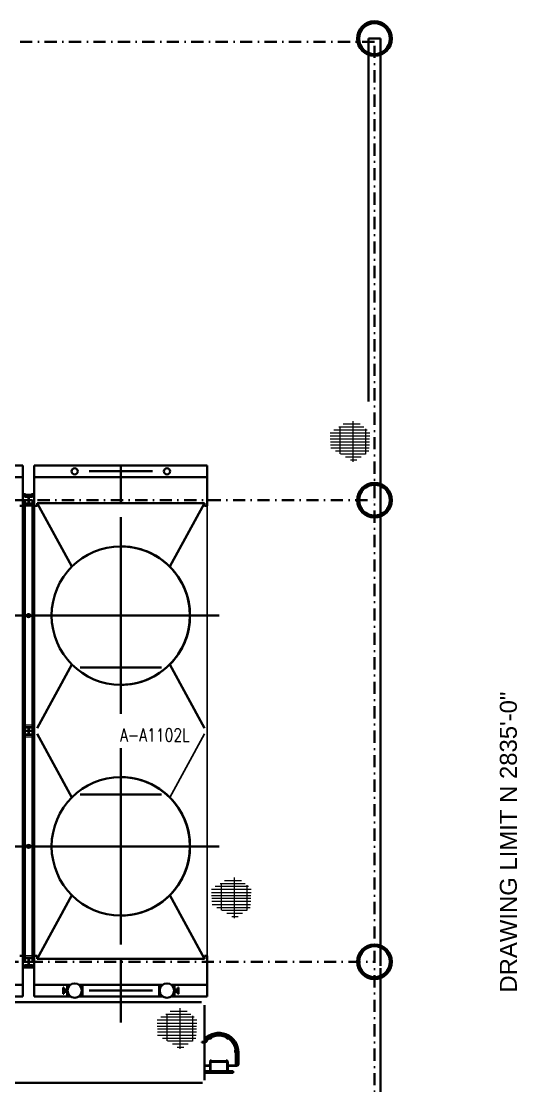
# Model space of a CAD drawing. Header units: inches. Extents: x 3135 to 9031, y -914 to 4011.
# Drawn here: x 8530 to 9031, y 2795 to 3861 of the extents above; entities that cross this region are included whole.
import ezdxf
from ezdxf.enums import TextEntityAlignment as Align

# ---------------------------------------------------------------- set-up
doc = ezdxf.new("R2010")
doc.units = ezdxf.units.IN
doc.header["$MEASUREMENT"] = 0
doc.linetypes.add('DASHDOT2', pattern=[12.700025, 6.350013, -3.175006, 0, -3.175006])
doc.linetypes.add('HIDDEN2', pattern=[0.1875, 0.125, -0.0625])
for name, color, linetype in [('Default', 7, 'Continuous'), ('TF_G_MATCHLINE', 7, 'Continuous'), ('TF_P_CENTER', 7, 'Continuous'), ('TF_P_Equipment', 7, 'Continuous'), ('TF_P_Ladder', 7, 'Continuous'), ('TF_P_Steel', 7, 'Continuous'), ('TF_S_GRATING', 7, 'Continuous')]:
    doc.layers.add(name, color=color, linetype=linetype)
doc.styles.add('Arial', font='arial.ttf')
doc.styles.add('ROMANS', font='romans.shx')

# ---------------------------------------------------------------- blocks, each defined once
blk = doc.blocks.new('TF_P_ELP_GRATING', base_point=(2.146, 13.23))
at = {"layer": 'TF_S_GRATING', "color": 8, "linetype": 'Continuous', "lineweight": 18}
for p, q in [((2.19, 13.523), (2.19, 12.866)), ((2.469, 13.328), (1.822, 13.328)), ((2.426, 13.377), (1.882, 13.377)), ((2.37, 13.425), (1.964, 13.425)), ((1.98, 13.435), (1.98, 12.994)), ((2.313, 13.474), (2.034, 13.474)), ((2.4, 13.399), (2.4, 12.99)), ((2.467, 13.279), (1.824, 13.279)), ((2.465, 13.23), (1.826, 13.23)), ((2.463, 13.182), (1.828, 13.182)), ((2.462, 13.133), (1.83, 13.133)), ((2.46, 13.084), (1.832, 13.084)), ((2.453, 13.035), (1.912, 13.035)), ((2.396, 12.987), (1.992, 12.987)), ((2.326, 12.938), (2.072, 12.938)), ((2.256, 12.889), (2.152, 12.889))]:
    blk.add_line(p, q, dxfattribs=at)
blk = doc.blocks.new('A$Cdd380a1b')
at = {"layer": 'Default', "color": 8}
for p, q in [((-34.2346, -8.9301), (-34.2346, -12.4492)), ((-34.2572, -10.7123), (-34.5285, -11.2091))]:
    blk.add_line(p, q, dxfattribs=at)
at = {"layer": 'TF_P_CENTER', "color": 8, "linetype": 'DASHDOT2', "lineweight": 35}
for p, q in [((-34.9113, -8.6142), (-34.9113, -8.9076)), ((-34.6631, -8.6593), (-35.1596, -8.6593)), ((-34.9114, -9.0185), (-34.9114, -10.556)), ((-34.9113, -10.556), (-34.9113, -9.0185)), ((-35.5864, -9.7873), (-37.1239, -9.7873)), ((-34.1426, -9.7873), (-35.6801, -9.7873)), ((-34.1426, -9.7873), (-34.1426, -9.7873)), ((-34.9113, -10.5109), (-34.9113, -9.8757)), ((-35.2289, -10.1933), (-34.5938, -10.1933)), ((-34.9114, -10.8232), (-34.9114, -12.3607)), ((-34.9113, -12.3607), (-34.9113, -10.8232)), ((-34.9113, -11.5035), (-34.9113, -10.8683)), ((-35.2289, -11.1859), (-34.5938, -11.1859)), ((-35.5864, -11.592), (-37.1239, -11.592)), ((-34.1426, -11.592), (-35.6801, -11.592)), ((-34.1426, -11.592), (-34.1426, -11.592)), ((-34.9113, -12.4716), (-34.9113, -12.765)), ((-34.6631, -12.7199), (-35.1596, -12.7199)), ((-34.9113, -12.765), (-34.9113, -12.9682))]:
    blk.add_line(p, q, dxfattribs=at)
at = {"layer": 'TF_P_Equipment', "color": 8, "linetype": 'Continuous', "lineweight": 35}
for p, q in [((-37.0319, -8.6142), (-35.6783, -8.6142)), ((-35.6783, -8.6142), (-35.6783, -8.7045)), ((-35.5881, -8.7045), (-35.5881, -8.6142)), ((-35.5881, -8.6142), (-34.2346, -8.6142)), ((-34.2346, -8.6142), (-34.2346, -8.7045)), ((-35.6783, -8.7045), (-37.0319, -8.7045)), ((-37.0319, -8.7045), (-35.6783, -8.7045)), ((-35.6783, -8.9301), (-35.6783, -8.7045)), ((-35.6783, -8.7045), (-35.6783, -8.9301)), ((-35.5881, -8.7045), (-35.5881, -8.9301)), ((-35.5881, -8.9301), (-35.5881, -8.7045)), ((-34.2346, -8.7045), (-35.5881, -8.7045)), ((-35.5881, -8.7045), (-34.2346, -8.7045)), ((-34.2346, -8.9301), (-34.2346, -8.7045)), ((-34.2346, -8.7045), (-34.2346, -8.9301)), ((-35.6561, -8.8398), (-35.6783, -8.8398)), ((-35.6561, -8.8398), (-35.6783, -8.8398)), ((-35.5881, -8.8398), (-35.6104, -8.8398)), ((-35.5881, -8.8398), (-35.6104, -8.8398)), ((-35.5881, -8.8548), (-35.5881, -8.8398)), ((-35.5881, -8.8548), (-35.5881, -8.8398)), ((-35.701, -8.9301), (-35.6783, -8.9301)), ((-35.6783, -8.9301), (-35.6783, -12.4492)), ((-35.6783, -8.9301), (-35.6634, -8.9301)), ((-35.6783, -8.9301), (-35.6634, -8.9301)), ((-35.6031, -8.9301), (-35.5881, -8.9301)), ((-35.6031, -8.9301), (-35.5881, -8.9301)), ((-35.5881, -8.9301), (-35.5881, -8.9151)), ((-35.5881, -8.9301), (-35.5881, -8.9151)), ((-35.5881, -12.4492), (-35.5881, -8.9301)), ((-35.5881, -8.9301), (-35.5655, -8.9301)), ((-35.5655, -8.9075), (-35.2942, -9.4044)), ((-34.2571, -8.9075), (-35.5655, -8.9075)), ((-35.5655, -8.9075), (-34.2571, -8.9075)), ((-35.5655, -8.9075), (-35.5655, -8.9301)), ((-35.5655, -8.9301), (-35.5655, -8.9075)), ((-34.2571, -8.9075), (-34.5285, -9.4044)), ((-34.2572, -8.9301), (-34.2346, -8.9301)), ((-34.2571, -8.9301), (-34.2571, -8.9075)), ((-34.2571, -8.9075), (-34.2571, -8.9301)), ((-35.5655, -10.6669), (-35.2942, -10.1701)), ((-34.2572, -10.6669), (-34.5285, -10.1701)), ((-35.6634, -10.6445), (-35.6783, -10.6445)), ((-35.6634, -10.6445), (-35.6783, -10.6445)), ((-35.5881, -10.6445), (-35.6031, -10.6445)), ((-35.5881, -10.6445), (-35.6031, -10.6445)), ((-35.5881, -10.6595), (-35.5881, -10.6445)), ((-35.5881, -10.6595), (-35.5881, -10.6445)), ((-35.6783, -10.7347), (-35.6634, -10.7347)), ((-35.6783, -10.7347), (-35.6634, -10.7347)), ((-35.6031, -10.7347), (-35.5881, -10.7347)), ((-35.6031, -10.7347), (-35.5881, -10.7347)), ((-35.5881, -10.7347), (-35.5881, -10.7198)), ((-35.5881, -10.7347), (-35.5881, -10.7198)), ((-35.5655, -10.7123), (-35.2942, -11.2091)), ((-35.5655, -12.4718), (-35.2942, -11.9748)), ((-34.2571, -12.4718), (-34.5285, -11.9748)), ((-35.6783, -12.4492), (-35.701, -12.4492)), ((-35.6783, -12.6748), (-35.6783, -12.4492)), ((-35.6783, -12.4492), (-35.6783, -12.6748)), ((-35.6634, -12.4492), (-35.6783, -12.4492)), ((-35.6634, -12.4492), (-35.6783, -12.4492)), ((-35.5881, -12.4492), (-35.6031, -12.4492)), ((-35.5881, -12.4492), (-35.6031, -12.4492)), ((-35.5881, -12.4492), (-35.5881, -12.6748)), ((-35.5881, -12.6748), (-35.5881, -12.4492)), ((-35.5881, -12.4642), (-35.5881, -12.4492)), ((-35.5881, -12.4642), (-35.5881, -12.4492)), ((-35.5655, -12.4492), (-35.5881, -12.4492)), ((-35.5655, -12.4492), (-35.5655, -12.4718)), ((-35.5655, -12.4718), (-35.5655, -12.4492)), ((-35.5655, -12.4718), (-34.2571, -12.4718)), ((-34.2571, -12.4718), (-35.5655, -12.4718)), ((-34.2346, -12.4492), (-34.2572, -12.4492)), ((-34.2571, -12.4718), (-34.2571, -12.4492)), ((-34.2571, -12.4492), (-34.2571, -12.4718)), ((-34.2346, -12.6748), (-34.2346, -12.4492)), ((-34.2346, -12.4492), (-34.2346, -12.6748)), ((-35.6783, -12.5394), (-35.5881, -12.5394)), ((-35.6783, -12.5394), (-35.5881, -12.5394)), ((-35.5881, -12.5394), (-35.5881, -12.5245)), ((-35.5881, -12.5394), (-35.5881, -12.5245)), ((-35.9605, -12.6748), (-35.6783, -12.6748)), ((-35.6783, -12.6748), (-35.9605, -12.6748)), ((-35.6783, -12.6748), (-35.6783, -12.765)), ((-35.5881, -12.6748), (-35.3059, -12.6748)), ((-35.3059, -12.6748), (-35.5881, -12.6748)), ((-35.5881, -12.765), (-35.5881, -12.6748)), ((-35.3564, -12.6955), (-35.3625, -12.6955)), ((-35.3625, -12.6955), (-35.3625, -12.7199)), ((-35.3625, -12.7199), (-35.3625, -12.7443)), ((-35.3564, -12.6955), (-35.3564, -12.7199)), ((-35.3278, -12.711), (-35.3564, -12.711)), ((-35.3564, -12.7199), (-35.3564, -12.7443)), ((-35.3278, -12.7288), (-35.3564, -12.7288)), ((-35.3104, -12.6785), (-35.3324, -12.6785)), ((-35.3324, -12.6785), (-35.3104, -12.6785)), ((-35.3324, -12.6785), (-35.3172, -12.6861)), ((-35.3324, -12.6785), (-35.3324, -12.711)), ((-35.3324, -12.711), (-35.3324, -12.6785)), ((-35.3324, -12.7288), (-35.3324, -12.7613)), ((-35.3324, -12.7613), (-35.3324, -12.7288)), ((-35.2387, -12.6748), (-34.584, -12.6748)), ((-34.584, -12.6748), (-35.2387, -12.6748)), ((-35.2121, -12.6785), (-35.2341, -12.6785)), ((-35.2341, -12.6785), (-35.2121, -12.6785)), ((-35.2121, -12.6785), (-35.2273, -12.6861)), ((-35.2121, -12.7613), (-35.2121, -12.6785)), ((-35.2121, -12.6785), (-35.2121, -12.7613)), ((-34.6106, -12.6785), (-34.6106, -12.7613)), ((-34.6106, -12.7613), (-34.6106, -12.6785)), ((-34.5885, -12.6785), (-34.6106, -12.6785)), ((-34.6106, -12.6785), (-34.5885, -12.6785)), ((-34.6106, -12.6785), (-34.5953, -12.6861)), ((-34.5168, -12.6748), (-34.2346, -12.6748)), ((-34.2346, -12.6748), (-34.5168, -12.6748)), ((-34.4903, -12.6785), (-34.5123, -12.6785)), ((-34.5123, -12.6785), (-34.4903, -12.6785)), ((-34.4903, -12.6785), (-34.5055, -12.6861)), ((-34.4949, -12.711), (-34.4663, -12.711)), ((-34.4949, -12.7288), (-34.4663, -12.7288)), ((-34.4903, -12.711), (-34.4903, -12.6785)), ((-34.4903, -12.6785), (-34.4903, -12.711)), ((-34.4903, -12.7613), (-34.4903, -12.7288)), ((-34.4903, -12.7288), (-34.4903, -12.7613)), ((-34.4663, -12.6955), (-34.4602, -12.6955)), ((-34.4663, -12.7199), (-34.4663, -12.6955)), ((-34.4663, -12.7443), (-34.4663, -12.7199)), ((-34.4602, -12.7199), (-34.4602, -12.6955)), ((-34.4602, -12.7443), (-34.4602, -12.7199)), ((-34.2346, -12.6748), (-34.2346, -12.765)), ((-35.6783, -12.765), (-35.9606, -12.765)), ((-35.3058, -12.765), (-35.5881, -12.765)), ((-35.3564, -12.7443), (-35.3625, -12.7443)), ((-35.3324, -12.7613), (-35.3172, -12.7537)), ((-35.3324, -12.7613), (-35.3104, -12.7613)), ((-35.3104, -12.7613), (-35.3324, -12.7613)), ((-34.584, -12.765), (-35.2387, -12.765)), ((-35.2342, -12.7613), (-35.2121, -12.7613)), ((-35.2121, -12.7613), (-35.2342, -12.7613)), ((-35.2121, -12.7613), (-35.2273, -12.7537)), ((-34.6106, -12.7613), (-34.5953, -12.7537)), ((-34.6106, -12.7613), (-34.5885, -12.7613)), ((-34.5885, -12.7613), (-34.6106, -12.7613)), ((-34.2346, -12.765), (-34.5168, -12.765)), ((-34.5123, -12.7613), (-34.4903, -12.7613)), ((-34.4903, -12.7613), (-34.5123, -12.7613)), ((-34.4903, -12.7613), (-34.5055, -12.7537)), ((-34.4663, -12.7443), (-34.4602, -12.7443))]:
    blk.add_line(p, q, dxfattribs=at)
at = {"layer": 'TF_P_Equipment', "color": 8, "linetype": 'HIDDEN2', "lineweight": 18}
for p, q in [((-35.6783, -8.8398), (-35.6783, -8.9301)), ((-35.6783, -8.8398), (-35.6783, -8.9301)), ((-35.6783, -8.8398), (-35.6783, -8.8398)), ((-35.6783, -8.8398), (-35.6783, -8.8398)), ((-35.6104, -8.8398), (-35.6561, -8.8398)), ((-35.6104, -8.8398), (-35.6561, -8.8398)), ((-35.5881, -8.9151), (-35.5881, -8.8548)), ((-35.5881, -8.9151), (-35.5881, -8.8548)), ((-35.6634, -8.9301), (-35.6031, -8.9301)), ((-35.6634, -8.9301), (-35.6031, -8.9301)), ((-35.6783, -10.6445), (-35.6783, -10.7347)), ((-35.6783, -10.6445), (-35.6783, -10.7347)), ((-35.6783, -10.6445), (-35.6783, -10.6445)), ((-35.6783, -10.6445), (-35.6783, -10.6445)), ((-35.6031, -10.6445), (-35.6634, -10.6445)), ((-35.6031, -10.6445), (-35.6634, -10.6445)), ((-35.6783, -10.7347), (-35.6783, -10.7347)), ((-35.6783, -10.7347), (-35.6783, -10.7347)), ((-35.6634, -10.7347), (-35.6031, -10.7347)), ((-35.6634, -10.7347), (-35.6031, -10.7347)), ((-35.5881, -10.7198), (-35.5881, -10.6595)), ((-35.5881, -10.7198), (-35.5881, -10.6595)), ((-35.6783, -12.4492), (-35.6783, -12.5394)), ((-35.6783, -12.4492), (-35.6783, -12.5394)), ((-35.6031, -12.4492), (-35.6634, -12.4492)), ((-35.6031, -12.4492), (-35.6634, -12.4492)), ((-35.5881, -12.5245), (-35.5881, -12.4642)), ((-35.5881, -12.5245), (-35.5881, -12.4642)), ((-35.6783, -12.5394), (-35.6783, -12.5394)), ((-35.6783, -12.5394), (-35.6783, -12.5394))]:
    blk.add_line(p, q, dxfattribs=at)
at = {"layer": 'TF_P_Equipment', "color": 8, "linetype": 'Continuous', "lineweight": 35}
for centre, radius in [((-35.2723, -8.6593), 0.0244), ((-34.5504, -8.6593), 0.0244), ((-34.9114, -9.7873), 0.5414), ((-34.9114, -9.7873), 0.5414), ((-34.9114, -11.592), 0.5414), ((-34.9114, -11.592), 0.5414), ((-35.2723, -12.7199), 0.0562), ((-34.5504, -12.7199), 0.0562)]:
    blk.add_circle(centre, radius, dxfattribs=at)
for centre, start, end in [((-34.9113, -9.7873), 0, 90.00119), ((-34.9113, -9.7873), 45, 90.00119), ((-34.9113, -9.7873), 269.99881, 90), ((-34.9113, -9.7873), 90, 90.00119), ((-34.9113, -9.7873), 315, 45), ((-34.9113, -9.7873), 269.99881, 0), ((-34.9113, -9.7873), 269.99881, 315), ((-34.9113, -11.592), 0, 90.00119), ((-34.9113, -11.592), 45, 90.00119), ((-34.9113, -11.592), 269.99881, 90), ((-34.9113, -11.592), 90, 90.00119), ((-34.9113, -11.592), 315, 45), ((-34.9113, -11.592), 269.99881, 0), ((-34.9113, -11.592), 269.99881, 315)]:
    blk.add_arc(centre, 0.5414, start, end, dxfattribs=at)
at = {"layer": 'TF_P_Ladder', "color": 8, "linetype": 'Continuous', "lineweight": 35}
for p, q in [((-34.2556, -13.1212), (-34.2778, -13.1212)), ((-34.2778, -13.1212), (-34.2778, -13.1258)), ((-34.2778, -13.1258), (-34.2556, -13.1258)), ((-34.2201, -13.0896), (-34.2239, -13.0786)), ((-34.2187, -13.0937), (-34.219, -13.093)), ((-34.2025, -13.0843), (-34.2187, -13.0937)), ((-34.2187, -13.0937), (-34.2187, -13.0937)), ((-34.2187, -13.0937), (-34.2165, -13.0976)), ((-34.2187, -13.0937), (-34.2177, -13.0955)), ((-34.2165, -13.0976), (-34.2002, -13.0882)), ((-34.2165, -13.0976), (-34.2101, -13.0939)), ((-34.2165, -13.0976), (-34.2165, -13.0976)), ((-34.2025, -13.0843), (-34.2089, -13.088)), ((-34.2038, -13.0803), (-34.2076, -13.0692)), ((-34.2059, -13.0716), (-34.2072, -13.0694)), ((-34.203, -13.0799), (-34.2059, -13.0716)), ((-34.2025, -13.0843), (-34.2026, -13.0839)), ((-34.2002, -13.0882), (-34.2025, -13.0843)), ((-34.2025, -13.0843), (-34.2025, -13.0843)), ((-34.2002, -13.0882), (-34.2018, -13.0835)), ((-34.2002, -13.0882), (-34.2012, -13.0864)), ((-34.2002, -13.0882), (-34.2002, -13.0882)), ((-34.0856, -13.0843), (-34.0879, -13.0882)), ((-34.0879, -13.0882), (-34.0867, -13.0847)), ((-34.0879, -13.0882), (-34.0879, -13.0883)), ((-34.0879, -13.0883), (-34.0879, -13.0882)), ((-34.0879, -13.0882), (-34.0716, -13.0976)), ((-34.0879, -13.0883), (-34.0809, -13.0922)), ((-34.0861, -13.085), (-34.0867, -13.086)), ((-34.0694, -13.0937), (-34.0856, -13.0843)), ((-34.0851, -13.0799), (-34.0823, -13.0717)), ((-34.0843, -13.0803), (-34.0805, -13.0693)), ((-34.081, -13.0694), (-34.0823, -13.0717)), ((-34.0716, -13.0976), (-34.0694, -13.0937)), ((-34.0716, -13.0976), (-34.0706, -13.0959)), ((-34.0716, -13.0976), (-34.0716, -13.0976)), ((-34.068, -13.0896), (-34.0642, -13.0786)), ((-34.0113, -13.1859), (-34.0158, -13.1859)), ((-34.0158, -13.1859), (-34.0158, -13.2047)), ((-34.0158, -13.2014), (-34.0158, -13.2047)), ((-34.0158, -13.2047), (-34.0113, -13.2047)), ((-34.0158, -13.2047), (-34.011, -13.2056)), ((-34.0158, -13.2047), (-34.0158, -13.2047)), ((-34.0113, -13.2047), (-34.0113, -13.1859)), ((-34.0113, -13.2047), (-34.011, -13.2048)), ((-34.011, -13.2043), (-34.011, -13.2945)), ((-34.0076, -13.1866), (-33.9997, -13.1881)), ((-34.0064, -13.2945), (-34.0064, -13.2043)), ((-34.0064, -13.2056), (-33.9997, -13.2069)), ((-34.0064, -13.2065), (-34.0042, -13.2069)), ((-34.0042, -13.2069), (-33.9997, -13.2069)), ((-33.9997, -13.2069), (-33.9997, -13.1881)), ((-33.9952, -13.2945), (-33.9952, -13.2043)), ((-33.9907, -13.2043), (-33.9907, -13.2945)), ((-34.2568, -13.3043), (-34.223, -13.3043)), ((-34.223, -13.3088), (-34.2568, -13.3088)), ((-34.2132, -13.3489), (-34.2132, -13.2742)), ((-34.2102, -13.2742), (-34.2132, -13.2742)), ((-34.2087, -13.2704), (-34.2102, -13.2704)), ((-34.2102, -13.2769), (-34.2102, -13.2704)), ((-34.2102, -13.2779), (-34.2102, -13.2769)), ((-34.2087, -13.2648), (-34.2087, -13.2836)), ((-34.2042, -13.2648), (-34.2087, -13.2648)), ((-34.2087, -13.2836), (-34.2042, -13.2836)), ((-34.2087, -13.3489), (-34.2087, -13.2836)), ((-34.2042, -13.2836), (-34.2042, -13.2648)), ((-34.0839, -13.2704), (-34.2042, -13.2704)), ((-34.0839, -13.278), (-34.2042, -13.278)), ((-34.0839, -13.2648), (-34.0839, -13.2836)), ((-34.0794, -13.2648), (-34.0839, -13.2648)), ((-34.0839, -13.2836), (-34.0794, -13.2836)), ((-34.0794, -13.2836), (-34.0794, -13.2648)), ((-34.0779, -13.2704), (-34.0794, -13.2704)), ((-34.0749, -13.2742), (-34.0794, -13.2742)), ((-34.0794, -13.2836), (-34.0794, -13.2945)), ((-34.0794, -13.3489), (-34.0794, -13.2945)), ((-34.0779, -13.2742), (-34.0779, -13.2704)), ((-34.0749, -13.2945), (-34.0749, -13.2742)), ((-34.0749, -13.3489), (-34.0749, -13.3049)), ((-34.0207, -13.3043), (-34.0651, -13.3043)), ((-34.0651, -13.3088), (-34.0207, -13.3088)), ((-34.0049, -13.3088), (-34.0207, -13.3088)), ((-34.0103, -13.3043), (-34.0049, -13.3043))]:
    blk.add_line(p, q, dxfattribs=at)
for centre, radius, start, end in [((-34.1441, -13.2043), 0.1534, 0, 137.33146), ((-34.1441, -13.2043), 0.1376, 0, 135), ((-34.1441, -13.2043), 0.1489, 64.81182, 115.19533), ((-34.1441, -13.2043), 0.1489, 117.22863, 139.25029), ((-34.2556, -13.107), 0.0143, 270, 0), ((-34.2556, -13.107), 0.0188, 270, 0), ((-34.1455, -13.2057), 0.1345, 0.60236, 132.78875), ((-34.1441, -13.2043), 0.1489, 0, 63.09853), ((-34.223, -13.2945), 0.00978, 270, 0), ((-34.223, -13.2945), 0.0143, 270, 313.17355), ((-34.0651, -13.2945), 0.0143, 180, 270), ((-34.0651, -13.2945), 0.00978, 180, 270), ((-34.0207, -13.2945), 0.00978, 270, 0), ((-34.0207, -13.2945), 0.0143, 270, 0), ((-34.0049, -13.2945), 0.0143, 270, 0), ((-34.0049, -13.2945), 0.00978, 270, 0)]:
    blk.add_arc(centre, radius, start, end, dxfattribs=at)
at = {"layer": 'TF_P_Steel', "color": 8, "linetype": 'Continuous', "lineweight": 35}
for p, q in [((-32.9721, -5.2756), (-32.8803, -5.2756)), ((-32.9721, -8.1142), (-32.9721, -5.2756)), ((-32.8803, -8.7575), (-32.8803, -5.2756)), ((-32.8803, -8.9965), (-32.8803, -8.7734)), ((-35.6561, -8.8391), (-35.6783, -8.8391)), ((-35.6332, -8.8548), (-35.6783, -8.8548)), ((-35.6031, -8.8544), (-35.6634, -8.8544)), ((-35.6634, -8.8544), (-35.6634, -8.8581)), ((-35.6634, -8.8581), (-35.6344, -8.8581)), ((-35.6634, -8.8849), (-35.6634, -9.7873)), ((-35.6634, -8.8849), (-35.6031, -8.8849)), ((-35.6344, -8.8581), (-35.6344, -8.9117)), ((-35.5881, -8.8548), (-35.6332, -8.8548)), ((-35.6332, -8.9151), (-35.6332, -8.8548)), ((-35.6332, -8.8548), (-35.6332, -8.9151)), ((-35.6321, -8.9117), (-35.6321, -8.8581)), ((-35.6321, -8.8581), (-35.6031, -8.8581)), ((-35.5881, -8.8391), (-35.6104, -8.8391)), ((-35.6031, -8.8581), (-35.6031, -8.8544)), ((-35.6031, -8.8849), (-35.6031, -9.7873)), ((-35.6332, -8.9151), (-35.6783, -8.9151)), ((-35.6634, -8.9308), (-35.6783, -8.9308)), ((-35.6344, -8.9117), (-35.6634, -8.9117)), ((-35.6634, -8.9117), (-35.6634, -8.9155)), ((-35.6634, -8.9155), (-35.6031, -8.9155)), ((-35.5881, -8.9151), (-35.6332, -8.9151)), ((-35.6031, -8.9117), (-35.6321, -8.9117)), ((-35.6031, -8.9155), (-35.6031, -8.9117)), ((-35.5881, -8.9308), (-35.6031, -8.9308)), ((-32.8803, -12.5255), (-32.8803, -9.0124)), ((-35.6501, -9.7873), (-35.6634, -9.7873)), ((-35.6634, -9.7873), (-35.6501, -9.7873)), ((-35.6634, -9.7873), (-35.6634, -10.6896)), ((-35.6191, -9.7873), (-35.6473, -9.7873)), ((-35.6473, -9.7873), (-35.6191, -9.7873)), ((-35.6031, -9.7873), (-35.6163, -9.7873)), ((-35.6163, -9.7873), (-35.6031, -9.7873)), ((-35.6031, -9.7873), (-35.6031, -10.6896)), ((-35.6634, -10.637), (-35.6783, -10.637)), ((-35.5881, -10.637), (-35.6031, -10.637)), ((-35.6783, -10.6595), (-35.6332, -10.6595)), ((-35.6783, -10.7198), (-35.6332, -10.7198)), ((-35.6634, -10.6591), (-35.6634, -10.6628)), ((-35.6031, -10.6591), (-35.6634, -10.6591)), ((-35.6634, -10.6628), (-35.6344, -10.6628)), ((-35.6634, -10.6896), (-35.6634, -11.592)), ((-35.6634, -10.6896), (-35.6031, -10.6896)), ((-35.6031, -10.6896), (-35.6634, -10.6896)), ((-35.6344, -10.7164), (-35.6634, -10.7164)), ((-35.6634, -10.7164), (-35.6634, -10.7202)), ((-35.6634, -10.7202), (-35.6031, -10.7202)), ((-35.6344, -10.6628), (-35.6344, -10.7164)), ((-35.6332, -10.6595), (-35.5881, -10.6595)), ((-35.6332, -10.7198), (-35.6332, -10.6595)), ((-35.6332, -10.6595), (-35.6332, -10.7198)), ((-35.6332, -10.7198), (-35.5881, -10.7198)), ((-35.6321, -10.7164), (-35.6321, -10.6628)), ((-35.6321, -10.6628), (-35.6031, -10.6628)), ((-35.6031, -10.7164), (-35.6321, -10.7164)), ((-35.6031, -10.6628), (-35.6031, -10.6591)), ((-35.6031, -10.6896), (-35.6031, -11.592)), ((-35.6031, -10.7202), (-35.6031, -10.7164)), ((-35.6634, -10.7423), (-35.6783, -10.7423)), ((-35.6634, -10.7917), (-35.6783, -10.8166)), ((-35.5881, -10.7423), (-35.6031, -10.7423)), ((-35.5881, -10.7943), (-35.6031, -10.7743)), ((-35.6634, -11.592), (-35.6031, -11.592)), ((-35.6634, -11.592), (-35.6634, -12.4943)), ((-35.6031, -11.592), (-35.6634, -11.592)), ((-35.6031, -11.592), (-35.6031, -12.4943)), ((-35.6634, -12.4485), (-35.6783, -12.4485)), ((-35.6783, -12.4642), (-35.6332, -12.4642)), ((-35.6031, -12.4638), (-35.6634, -12.4638)), ((-35.6634, -12.4638), (-35.6634, -12.4675)), ((-35.6634, -12.4675), (-35.6344, -12.4675)), ((-35.6344, -12.4675), (-35.6344, -12.5211)), ((-35.6332, -12.5245), (-35.6332, -12.4642)), ((-35.6332, -12.4642), (-35.5881, -12.4642)), ((-35.6332, -12.4642), (-35.6332, -12.5245)), ((-35.6321, -12.4675), (-35.6031, -12.4675)), ((-35.6321, -12.5211), (-35.6321, -12.4675)), ((-35.5881, -12.4485), (-35.6031, -12.4485)), ((-35.6031, -12.4675), (-35.6031, -12.4638)), ((-35.6783, -12.5245), (-35.6332, -12.5245)), ((-35.5881, -12.5402), (-35.6783, -12.5402)), ((-35.6031, -12.4943), (-35.6634, -12.4943)), ((-35.6344, -12.5211), (-35.6634, -12.5211)), ((-35.6634, -12.5211), (-35.6634, -12.5248)), ((-35.6634, -12.5248), (-35.6031, -12.5248)), ((-35.6332, -12.5245), (-35.5881, -12.5245)), ((-35.6031, -12.5211), (-35.6321, -12.5211)), ((-35.6031, -12.5248), (-35.6031, -12.5211)), ((-32.8803, -16.0537), (-32.8803, -12.5443)), ((-34.2797, -12.8098), (-47.1832, -12.8098)), ((-34.2568, -12.8327), (-34.2568, -13.1212)), ((-34.2568, -13.1258), (-34.2568, -13.4192)), ((-34.0313, -13.3489), (-34.2568, -13.3489)), ((-34.2568, -13.3642), (-34.2568, -13.3489)), ((-34.0313, -13.3642), (-34.2568, -13.3642)), ((-34.0313, -13.3489), (-34.0313, -13.3642)), ((-34.2728, -13.4421), (-40.5275, -13.4421))]:
    blk.add_line(p, q, dxfattribs=at)
at = {"layer": 'TF_P_Steel', "color": 8, "linetype": 'DASHDOT2', "lineweight": 35, "ltscale": 0.015}
for points in [[(-32.9262, -5.3016), (-52.6833, -5.3)], [(-32.9262, -17.4772), (-32.9262, -5.2754)], [(-52.396, -8.885), (-32.9262, -8.885)], [(-51.8754, -12.4943), (-32.9262, -12.4943)]]:
    blk.add_lwpolyline(points, dxfattribs=at)
at = {"layer": 'TF_P_Steel', "color": 8, "linetype": 'Continuous', "lineweight": 35}
for centre, radius in [((-32.9262, -5.2756), 0.1354), ((-32.9262, -5.2756), 0.1206), ((-32.9262, -8.885), 0.1354), ((-32.9262, -8.885), 0.1206), ((-32.9262, -12.4943), 0.1354), ((-32.9262, -12.4943), 0.1206)]:
    blk.add_circle(centre, radius, dxfattribs=at)
for centre, major_axis, start_param, end_param in [((-35.6332, -9.7873), (-0.0169, 0), 5.750169, 6.283185), ((-35.6332, -9.7873), (-0.0169, 0), 0, 3.141593), ((-35.6332, -9.7873), (0.0169, 0), 0, 2.608576), ((-35.6332, -9.7873), (-0.0141, 0), 5.750169, 6.283185), ((-35.6332, -9.7873), (-0.0141, 0), 0, 3.141593), ((-35.6332, -9.7873), (0.0141, 0), 0, 2.608576), ((-35.6332, -11.592), (-0.0169, 0), 5.750169, 6.283185), ((-35.6332, -11.592), (-0.0169, 0), 0, 3.141593), ((-35.6332, -11.592), (0.0169, 0), 0, 2.608576), ((-35.6332, -11.592), (-0.0141, 0), 5.750169, 6.283185), ((-35.6332, -11.592), (-0.0141, 0), 0, 3.141593), ((-35.6332, -11.592), (0.0141, 0), 0, 2.608576)]:
    blk.add_ellipse(centre, major_axis=major_axis, ratio=0.668965, start_param=start_param, end_param=end_param, dxfattribs=at)
at = {"layer": 'Default', "color": 8, "linetype": 'Continuous', "lineweight": 35, "xscale": 0.4812498580077497, "yscale": 0.4812498580077497, "zscale": 0.4812498580077497}
for p in [(-33.1178, -8.4091), (-34.0465, -11.9777), (-34.4719, -12.9995)]:
    blk.add_blockref('TF_P_ELP_GRATING', p, dxfattribs=at)
at = {"layer": 'Default', "color": 8, "style": 'ROMANS', "width": 0.8}
blk.add_text('A-A1102L', height=0.1, dxfattribs=at).set_placement((-34.6458, -10.7216), align=Align.MIDDLE_CENTER)
at = {"color": 7}
blk.add_wipeout([(-31.9775, -12.6648), (-31.9775, -10.4528), (-31.7819, -10.4528), (-31.7819, -12.6648)], dxfattribs=at).dxf.layer = 'TF_G_MATCHLINE'
at = {"layer": 'TF_G_MATCHLINE', "color": 7, "style": 'Arial', "width": 1.006371}
blk.add_text('DRAWING LIMIT N 2835\'-0"', height=0.132812, rotation=90, dxfattribs=at).set_placement((-31.9449, -11.5588), align=Align.TOP_CENTER)

msp = doc.modelspace()

# ---------------------------------------------------------------- block references
at = {"xscale": 128, "yscale": 128, "zscale": 128}
msp.add_blockref('A$Cdd380a1b', (13098.6, 4518.8), dxfattribs=at)

doc.saveas('drawing.dxf')
